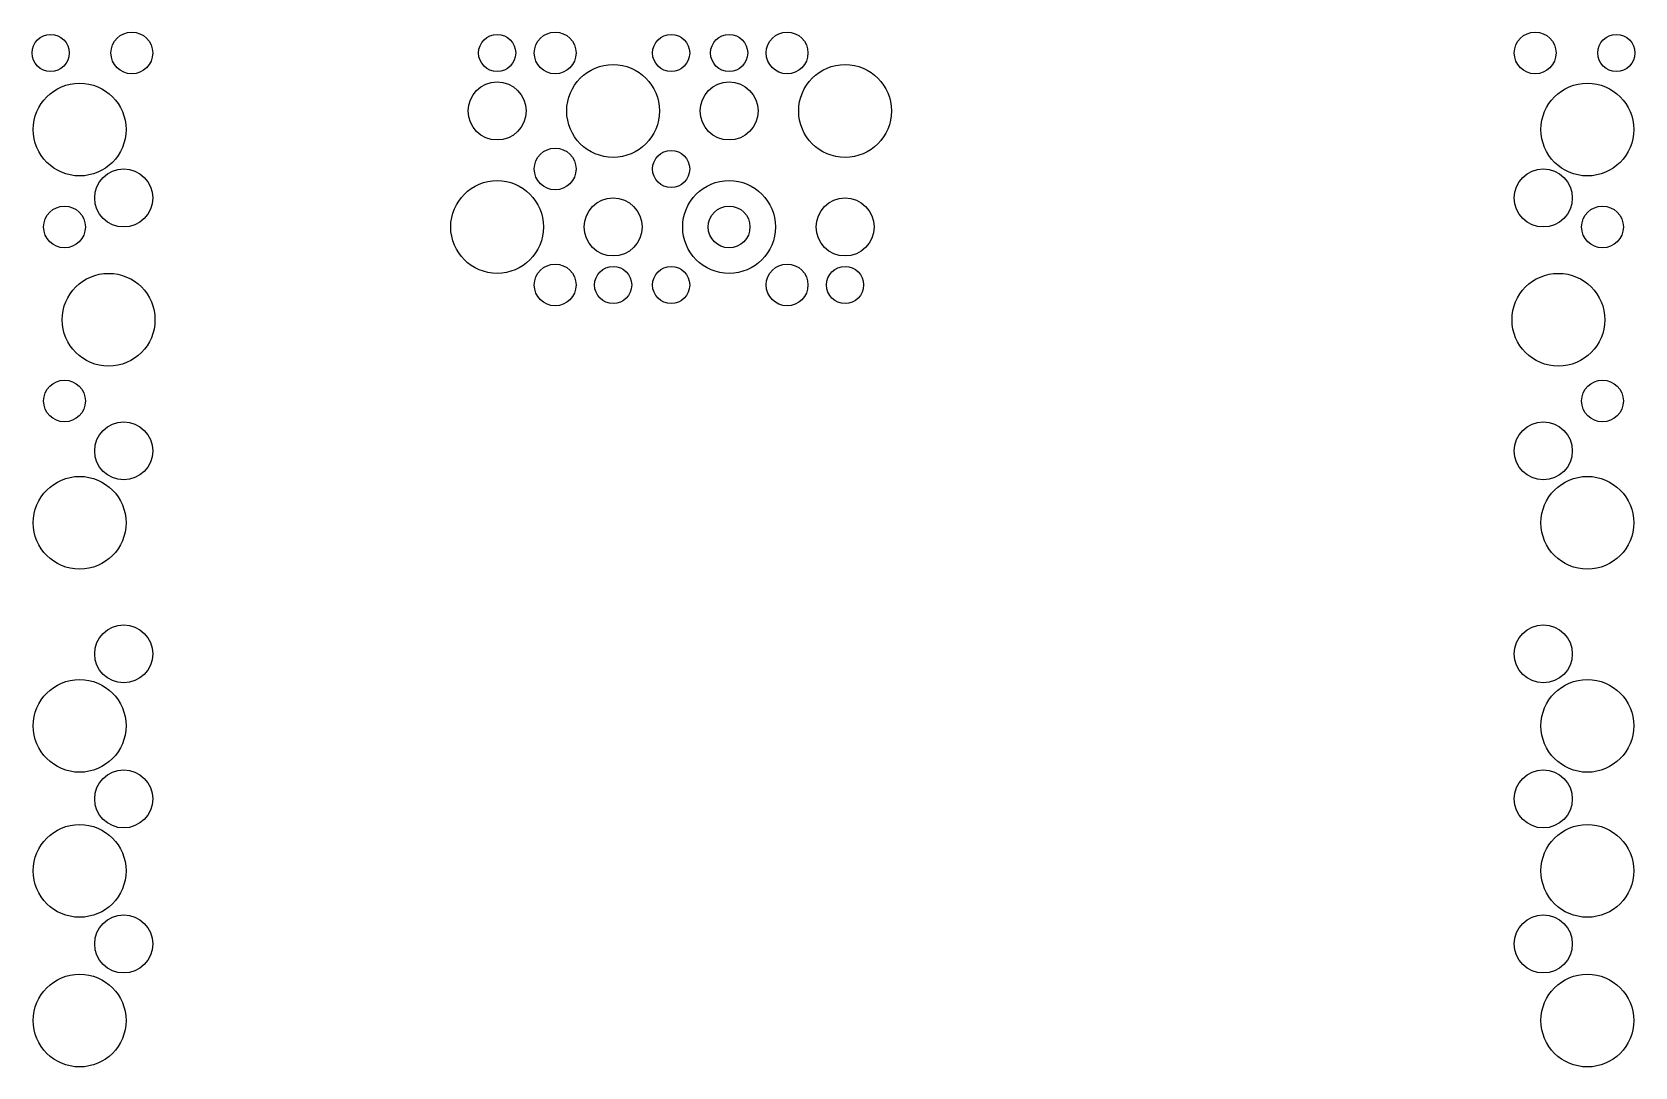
# Model space of a CAD drawing. Extents: x -691 to 691, y -444 to 448.
import ezdxf

# ---------------------------------------------------------------- set-up
doc = ezdxf.new("R2010")
doc.units = 0

msp = doc.modelspace()

# ---------------------------------------------------------------- linework, layer by layer
for centre, radius in [((-675, 430), 16), ((-605, 430), 18), ((-290, 430), 16), ((-240, 430), 18), ((-140, 430), 16), ((-90, 430), 16), ((-40, 430), 18), ((605, 430), 18), ((675, 430), 16), ((-190, 380), 40), ((10, 380), 40), ((-650, 364), 40), ((-290, 380), 25), ((-90, 380), 25), ((650, 364), 40), ((-240, 330), 18), ((-140, 330), 16), ((-612, 305), 25), ((-290, 280), 40), ((-90, 280), 40), ((612, 305), 25), ((-190, 280), 25), ((10, 280), 25), ((-663, 280), 18), ((-90, 280), 18), ((663, 280), 18), ((-625, 200), 40), ((-240, 230), 18), ((-190, 230), 16), ((-140, 230), 16), ((-40, 230), 18), ((10, 230), 16), ((625, 200), 40), ((-663, 130), 18), ((663, 130), 18), ((-612, 87), 25), ((612, 87), 25), ((-650, 25), 40), ((650, 25), 40), ((-612, -88), 25), ((612, -88), 25), ((-650, -150), 40), ((650, -150), 40), ((-612, -213), 25), ((612, -213), 25), ((-650, -275), 40), ((650, -275), 40), ((-612, -338), 25), ((612, -338), 25), ((-650, -404), 40), ((650, -404), 40)]:
    msp.add_circle(centre, radius)

doc.saveas('drawing.dxf')
